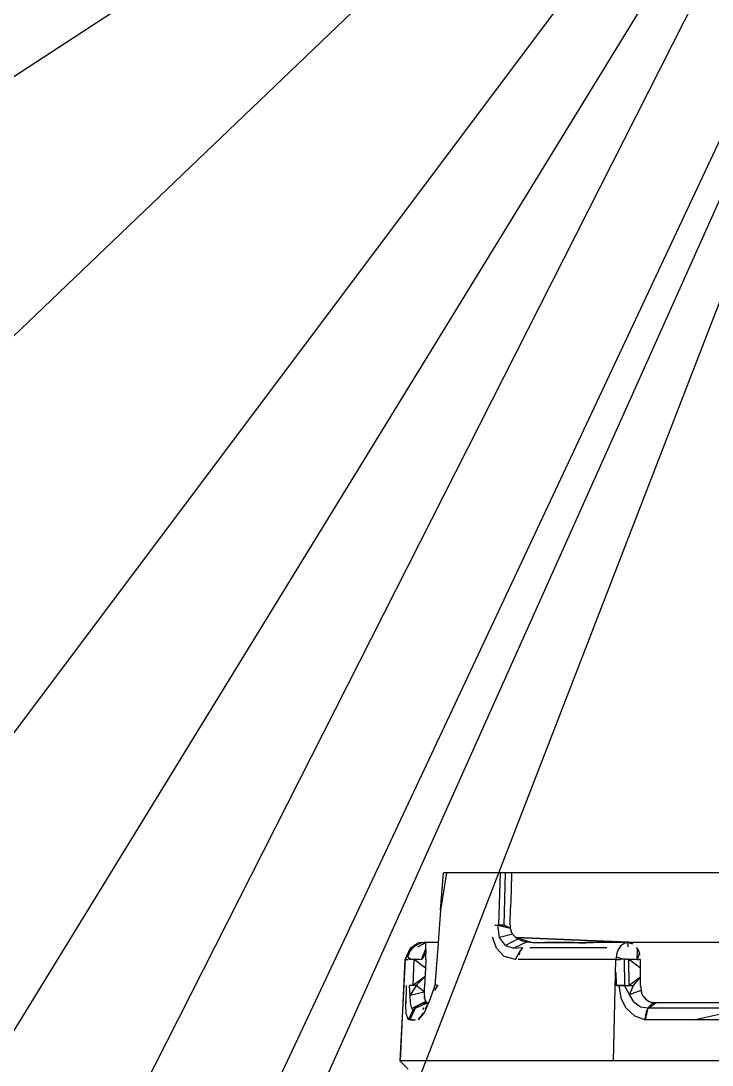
# Model space of a CAD drawing. Header units: millimetres. Extents: x -57554 to 16546, y 2142 to 98430.
# Drawn here: x -16974.6 to -16745.7, y 76751.8 to 77097.4 of the extents above; entities that cross this region are included whole.
import ezdxf

# ---------------------------------------------------------------- set-up
doc = ezdxf.new("R2010")
doc.units = ezdxf.units.MM
doc.layers.add('S-Z2-A_TEXTUAL_ANNOTATION', color=7, linetype='Continuous')

msp = doc.modelspace()

# ---------------------------------------------------------------- linework, layer by layer
at = {"color": 2, "linetype": 'Continuous'}
for p, q in [((-16833.62, 76815.4), (-16835.62, 76803.02)), ((-16835.62, 76803.02), (-16834.67, 76815.4)), ((-16478.07, 76815.4), (-16834.67, 76815.4)), ((-16816.32, 76798.12), (-16815.83, 76815.4)), ((-16814.56, 76798.12), (-16814.07, 76815.4)), ((-16812.08, 76815.4), (-16812.25, 76809.62)), ((-16812.25, 76809.62), (-16812.42, 76803.85)), ((-16812.59, 76798.08), (-16812.42, 76803.85)), ((-16835.62, 76803.02), (-16836.57, 76790.67)), ((-16817.66, 76798.08), (-16816.32, 76798.12)), ((-16816.66, 76798.11), (-16812.54, 76797.09)), ((-16816.06, 76794.01), (-16816.66, 76798.11)), ((-16816.32, 76798.12), (-16815.45, 76798.12)), ((-16814.56, 76798.12), (-16816.32, 76798.12)), ((-16816.32, 76798.12), (-16812.54, 76797.09)), ((-16812.54, 76797.09), (-16814.56, 76798.12)), ((-16812.59, 76798.08), (-16812.54, 76797.09)), ((-16812.54, 76797.09), (-16812.27, 76796.12)), ((-16817.07, 76790.49), (-16818.43, 76794.09)), ((-16811.76, 76795.17), (-16816.06, 76794.01)), ((-16814.07, 76791.39), (-16816.06, 76794.01)), ((-16809.95, 76793.54), (-16814.07, 76791.39)), ((-16811.76, 76795.17), (-16812.27, 76796.12)), ((-16810.99, 76794.3), (-16811.76, 76795.17)), ((-16810.99, 76794.3), (-16810.67, 76794.06)), ((-16810.99, 76794.3), (-16810.31, 76793.81)), ((-16776.41, 76792.6), (-16810.67, 76794.06)), ((-16810.67, 76794.06), (-16778.7, 76792.65)), ((-16810.67, 76794.06), (-16805.13, 76792.4)), ((-16810.67, 76794.06), (-16809.95, 76793.54)), ((-16810.31, 76793.81), (-16809.95, 76793.54)), ((-16809.95, 76793.54), (-16808.61, 76792.94)), ((-16808.61, 76792.94), (-16807, 76792.54)), ((-16847.3, 76786.71), (-16845.53, 76790.64)), ((-16847.3, 76786.71), (-16845.29, 76790.64)), ((-16845.93, 76788.91), (-16845.57, 76789.58)), ((-16845.57, 76789.58), (-16845.13, 76790.2)), ((-16845.53, 76790.64), (-16843.3, 76792.09)), ((-16845.53, 76790.64), (-16845.29, 76790.64)), ((-16845.29, 76790.64), (-16843.4, 76791.65)), ((-16845.13, 76790.2), (-16844.72, 76790.64)), ((-16845.13, 76790.2), (-16845.04, 76790.29)), ((-16844.04, 76791.24), (-16845.04, 76790.29)), ((-16845.04, 76790.29), (-16844.62, 76790.75)), ((-16844.72, 76790.64), (-16844.62, 76790.75)), ((-16844.62, 76790.75), (-16844.04, 76791.24)), ((-16843.4, 76791.65), (-16842.72, 76791.97)), ((-16842.61, 76792.27), (-16843.3, 76792.09)), ((-16843.15, 76790.93), (-16840.51, 76792.4)), ((-16842.72, 76791.97), (-16842, 76792.21)), ((-16841.09, 76792.4), (-16842.61, 76792.27)), ((-16842, 76792.21), (-16841.26, 76792.35)), ((-16841.96, 76786.77), (-16840.51, 76790.29)), ((-16841.26, 76792.35), (-16840.83, 76792.4)), ((-16841.26, 76792.35), (-16840.51, 76792.4)), ((-16836.44, 76792.4), (-16841.09, 76792.4)), ((-16840.51, 76792.21), (-16840.51, 76792.35)), ((-16840.51, 76791.97), (-16840.51, 76792.21)), ((-16840.51, 76791.65), (-16840.51, 76791.97)), ((-16840.51, 76791.24), (-16840.51, 76791.65)), ((-16840.51, 76790.75), (-16840.51, 76791.24)), ((-16840.51, 76790.2), (-16840.51, 76790.75)), ((-16840.51, 76790.29), (-16840.51, 76790.75)), ((-16840.51, 76790.2), (-16840.51, 76790.29)), ((-16840.51, 76790.2), (-16840.51, 76789.58)), ((-16840.51, 76789.58), (-16840.51, 76790.2)), ((-16840.51, 76789.58), (-16840.51, 76788.91)), ((-16836.57, 76790.67), (-16837.53, 76778.08)), ((-16814.53, 76787.78), (-16817.07, 76790.49)), ((-16814.07, 76791.39), (-16811.39, 76790.44)), ((-16807, 76792.54), (-16811.39, 76790.44)), ((-16811.39, 76790.44), (-16808.45, 76790.75)), ((-16810.83, 76786.71), (-16809.22, 76789.58)), ((-16809.22, 76789.58), (-16809.51, 76788.91)), ((-16808.86, 76790.2), (-16809.22, 76789.58)), ((-16808.86, 76790.2), (-16808.45, 76790.75)), ((-16808.54, 76790.64), (-16808.86, 76790.2)), ((-16808.54, 76790.64), (-16808.45, 76790.75)), ((-16807, 76792.54), (-16805.13, 76792.4)), ((-16780.55, 76790.64), (-16806.03, 76790.64)), ((-16805.13, 76792.4), (-16785.43, 76792.4)), ((-16802.66, 76792.4), (-16791.56, 76792.31)), ((-16791.56, 76792.31), (-16801.05, 76792.4)), ((-16792.33, 76792.4), (-16791.6, 76792.4)), ((-16792.33, 76792.4), (-16791.59, 76792.31)), ((-16792.33, 76792.4), (-16791.56, 76792.31)), ((-16791.6, 76792.4), (-16791.49, 76792.4)), ((-16791.59, 76792.31), (-16791.41, 76792.29)), ((-16791.41, 76792.29), (-16791.56, 76792.31)), ((-16789.82, 76792.11), (-16791.41, 76792.29)), ((-16789.96, 76792.4), (-16788.55, 76792.4)), ((-16787.55, 76792.09), (-16789.82, 76792.11)), ((-16788.55, 76792.4), (-16787.91, 76792.4)), ((-16785.43, 76792.4), (-16787.91, 76792.4)), ((-16787.91, 76792.4), (-16787.9, 76792.1)), ((-16784.84, 76792.27), (-16787.55, 76792.09)), ((-16783.28, 76792.48), (-16785.43, 76792.4)), ((-16781.9, 76792.4), (-16784.84, 76792.27)), ((-16779.19, 76792.4), (-16784.84, 76792.27)), ((-16780.99, 76792.6), (-16783.28, 76792.48)), ((-16740.8, 76792.4), (-16781.9, 76792.4)), ((-16778.7, 76792.65), (-16780.99, 76792.6)), ((-16776.41, 76792.6), (-16778.7, 76792.65)), ((-16777.1, 76788.91), (-16776.87, 76789.58)), ((-16776.87, 76789.58), (-16776.59, 76790.2)), ((-16776.59, 76790.2), (-16776.34, 76790.64)), ((-16776.59, 76790.2), (-16776.54, 76790.29)), ((-16775.9, 76791.24), (-16776.54, 76790.29)), ((-16776.54, 76790.29), (-16776.27, 76790.75)), ((-16774.12, 76792.48), (-16776.41, 76792.6)), ((-16776.34, 76790.64), (-16776.27, 76790.75)), ((-16776.27, 76790.75), (-16775.9, 76791.24)), ((-16775.9, 76791.24), (-16775.49, 76791.65)), ((-16775.49, 76791.65), (-16775.06, 76791.97)), ((-16775.06, 76791.97), (-16774.6, 76792.21)), ((-16774.6, 76792.21), (-16774.13, 76792.35)), ((-16774.13, 76792.35), (-16773.65, 76792.4)), ((-16774.12, 76792.48), (-16772.15, 76792.41)), ((-16773.36, 76792.45), (-16774.12, 76792.48)), ((-16773.65, 76792.4), (-16772.07, 76791.97)), ((-16773.11, 76792.35), (-16773.65, 76792.4)), ((-16773.45, 76790.93), (-16773.65, 76792.4)), ((-16773.36, 76792.45), (-16772.15, 76792.41)), ((-16772.58, 76792.21), (-16773.11, 76792.35)), ((-16772.07, 76791.97), (-16772.58, 76792.21)), ((-16770.35, 76790.2), (-16770.72, 76790.75)), ((-16770.42, 76790.29), (-16770.72, 76790.75)), ((-16770.55, 76786.77), (-16770.42, 76790.29)), ((-16770.35, 76790.2), (-16770.42, 76790.29)), ((-16770.37, 76790.2), (-16770.04, 76789.58)), ((-16770.04, 76789.58), (-16770.35, 76790.2)), ((-16770.04, 76789.58), (-16769.78, 76788.91)), ((-16847.3, 76786.71), (-16849.12, 76753.19)), ((-16848.87, 76753.19), (-16847.3, 76786.71)), ((-16847.3, 76786.71), (-16846.94, 76786.71)), ((-16847.3, 76786.71), (-16846.48, 76786.71)), ((-16846.94, 76786.71), (-16846.47, 76786.71)), ((-16846.38, 76787.47), (-16846.2, 76788.2)), ((-16845.85, 76786.79), (-16846.38, 76787.47)), ((-16846.38, 76787.47), (-16845.48, 76786.81)), ((-16846.2, 76788.2), (-16845.93, 76788.91)), ((-16846.14, 76786.77), (-16845.85, 76786.79)), ((-16845.85, 76786.79), (-16845.48, 76786.81)), ((-16845.48, 76786.81), (-16845.04, 76786.82)), ((-16845.04, 76786.82), (-16844.52, 76786.82)), ((-16844.52, 76786.82), (-16844.81, 76778.18)), ((-16844.52, 76786.82), (-16843.95, 76786.82)), ((-16840.64, 76783.84), (-16844.52, 76786.82)), ((-16843.95, 76786.82), (-16843.33, 76786.81)), ((-16843.33, 76786.81), (-16842.66, 76786.79)), ((-16842.66, 76786.79), (-16841.96, 76786.77)), ((-16840.51, 76788.91), (-16841.96, 76786.77)), ((-16840.51, 76786.71), (-16840.64, 76783.84)), ((-16840.51, 76788.2), (-16840.51, 76788.91)), ((-16840.51, 76787.47), (-16840.51, 76788.2)), ((-16840.51, 76786.71), (-16840.51, 76787.47)), ((-16810.83, 76786.71), (-16814.53, 76787.78)), ((-16777.45, 76786.71), (-16809.95, 76786.71)), ((-16809.51, 76788.91), (-16809.73, 76788.2)), ((-16778.32, 76753.19), (-16777.56, 76786.71)), ((-16777.45, 76786.71), (-16777.39, 76787.47)), ((-16777.45, 76786.71), (-16776.85, 76786.75)), ((-16777.39, 76787.47), (-16777.28, 76788.2)), ((-16775.52, 76786.79), (-16777.39, 76787.47)), ((-16777.39, 76787.47), (-16774.81, 76786.81)), ((-16777.28, 76788.2), (-16777.1, 76788.91)), ((-16776.85, 76786.75), (-16776.2, 76786.77)), ((-16775.52, 76786.79), (-16776.2, 76786.77)), ((-16774.81, 76786.81), (-16775.52, 76786.79)), ((-16774.08, 76786.82), (-16774.81, 76786.81)), ((-16774.81, 76786.81), (-16774.77, 76778.18)), ((-16774.08, 76786.82), (-16773.34, 76786.82)), ((-16773.34, 76786.82), (-16772.61, 76786.82)), ((-16769.39, 76783.84), (-16773.34, 76786.82)), ((-16773.34, 76786.82), (-16773.32, 76778.18)), ((-16772.61, 76786.82), (-16771.9, 76786.81)), ((-16771.9, 76786.81), (-16771.21, 76786.79)), ((-16771.21, 76786.79), (-16770.55, 76786.77)), ((-16769.78, 76788.91), (-16770.55, 76786.77)), ((-16770.55, 76786.77), (-16769.95, 76786.75)), ((-16769.4, 76786.71), (-16769.95, 76786.75)), ((-16769.59, 76788.2), (-16769.78, 76788.91)), ((-16769.38, 76780.96), (-16769.4, 76786.71)), ((-16840.64, 76783.84), (-16840.92, 76778.08)), ((-16777.41, 76778.08), (-16777.43, 76782.4)), ((-16840.78, 76780.96), (-16844.81, 76778.18)), ((-16843.73, 76778.18), (-16840.78, 76780.96)), ((-16773.32, 76778.18), (-16769.38, 76780.96)), ((-16769.38, 76780.96), (-16771.86, 76778.18)), ((-16769.37, 76778.08), (-16769.38, 76780.96)), ((-16847.04, 76778), (-16847.16, 76772.2)), ((-16846.88, 76778.08), (-16847.04, 76778)), ((-16847.04, 76778), (-16846.94, 76778.05)), ((-16846.94, 76778.05), (-16846.88, 76778.08)), ((-16843.73, 76778.18), (-16845.89, 76778.18)), ((-16845.69, 76774.94), (-16845.89, 76778.18)), ((-16843.73, 76778.18), (-16845.69, 76774.94)), ((-16845.69, 76774.94), (-16841.03, 76776.03)), ((-16841.03, 76776.03), (-16843.73, 76778.18)), ((-16841, 76777.02), (-16841.03, 76776.03)), ((-16841.03, 76776.03), (-16841.02, 76775.16)), ((-16840.92, 76778.08), (-16841, 76777.02)), ((-16837.53, 76778.08), (-16839.08, 76773.73)), ((-16836.51, 76778.08), (-16837.51, 76778.33)), ((-16837.47, 76776.45), (-16836.51, 76778.08)), ((-16836.51, 76778.08), (-16836.6, 76778.07)), ((-16836.6, 76778.07), (-16836.51, 76778.08)), ((-16836.59, 76777.85), (-16836.51, 76778.08)), ((-16836.51, 76778.08), (-16836.59, 76777.85)), ((-16774.77, 76778.18), (-16777.41, 76778.08)), ((-16777.41, 76778.08), (-16776.6, 76778.08)), ((-16776.6, 76778.08), (-16774.77, 76778.18)), ((-16776.6, 76778.08), (-16775.96, 76774.06)), ((-16774.77, 76778.18), (-16771.86, 76778.18)), ((-16773.04, 76775.18), (-16774.77, 76778.18)), ((-16771.86, 76778.18), (-16773.04, 76775.18)), ((-16773.04, 76775.18), (-16769.25, 76776.6)), ((-16769.37, 76778.08), (-16769.35, 76777.33)), ((-16769.35, 76777.33), (-16769.25, 76776.6)), ((-16768.82, 76775.25), (-16769.25, 76776.6)), ((-16769.25, 76776.6), (-16769.07, 76775.91)), ((-16768.82, 76775.25), (-16769.07, 76775.91)), ((-16847.16, 76772.2), (-16847.14, 76773.07)), ((-16846.97, 76768.7), (-16847.16, 76772.2)), ((-16845.57, 76772.23), (-16845.69, 76774.94)), ((-16845.16, 76770.56), (-16845.57, 76772.23)), ((-16840.53, 76772.79), (-16845.16, 76770.56)), ((-16844.08, 76770.64), (-16839.9, 76772.4)), ((-16842.1, 76771.97), (-16842.78, 76771.65)), ((-16841.39, 76772.21), (-16842.1, 76771.97)), ((-16841.39, 76772.21), (-16840.22, 76772.48)), ((-16840.65, 76772.35), (-16841.39, 76772.21)), ((-16841.02, 76775.16), (-16840.98, 76774.44)), ((-16839.08, 76773.73), (-16840.99, 76769.34)), ((-16840.98, 76774.44), (-16840.92, 76774.06)), ((-16840.92, 76774.03), (-16840.98, 76774.44)), ((-16840.92, 76774.06), (-16840.79, 76773.4)), ((-16840.89, 76773.86), (-16840.92, 76774.06)), ((-16840.92, 76774.03), (-16840.89, 76773.86)), ((-16840.89, 76773.86), (-16840.79, 76773.4)), ((-16840.79, 76773.4), (-16840.53, 76772.79)), ((-16839.9, 76772.4), (-16840.65, 76772.35)), ((-16840.53, 76772.79), (-16840.22, 76772.48)), ((-16840.22, 76772.48), (-16839.91, 76772.4)), ((-16839.9, 76772.4), (-16839.66, 76772.4)), ((-16839.9, 76772.4), (-16839.66, 76772.4)), ((-16774.19, 76770.6), (-16775.96, 76774.06)), ((-16771.64, 76772.67), (-16773.04, 76775.18)), ((-16771.64, 76772.67), (-16769.44, 76771.11)), ((-16768.49, 76774.64), (-16768.82, 76775.25)), ((-16768.49, 76774.64), (-16768.09, 76774.08)), ((-16768.09, 76774.08), (-16768.03, 76774.02)), ((-16767.09, 76773.18), (-16768.06, 76774.05)), ((-16768.06, 76774.05), (-16767.63, 76773.6)), ((-16768.03, 76774.02), (-16767.63, 76773.6)), ((-16767.63, 76773.6), (-16767.09, 76773.18)), ((-16767.09, 76773.18), (-16766.5, 76772.85)), ((-16766.83, 76770.64), (-16764.36, 76772.4)), ((-16766.5, 76772.85), (-16765.86, 76772.6)), ((-16765.73, 76771.97), (-16766.12, 76771.65)), ((-16765.86, 76772.6), (-16765.17, 76772.45)), ((-16765.17, 76772.45), (-16765.73, 76771.97)), ((-16765.31, 76772.21), (-16765.73, 76771.97)), ((-16764.87, 76772.35), (-16765.31, 76772.21)), ((-16764.43, 76772.4), (-16765.17, 76772.45)), ((-16764.36, 76772.4), (-16764.87, 76772.35)), ((-16687.11, 76772.4), (-16764.36, 76772.4)), ((-16846.19, 76766.71), (-16846.97, 76768.7)), ((-16846.19, 76766.71), (-16845.28, 76768.91)), ((-16844.08, 76770.64), (-16845.8, 76766.71)), ((-16845.28, 76768.91), (-16845.55, 76768.2)), ((-16844.92, 76769.58), (-16845.28, 76768.91)), ((-16845.16, 76770.56), (-16844.49, 76770.19)), ((-16844.49, 76770.2), (-16844.92, 76769.58)), ((-16844.92, 76769.58), (-16844.49, 76770.19)), ((-16844.08, 76770.64), (-16844.49, 76770.2)), ((-16843.41, 76771.24), (-16844.08, 76770.64)), ((-16843.98, 76770.75), (-16844.08, 76770.64)), ((-16843.41, 76771.24), (-16843.98, 76770.75)), ((-16842.78, 76771.65), (-16843.41, 76771.24)), ((-16840.99, 76769.34), (-16842.81, 76766.95)), ((-16842.8, 76766.96), (-16841.24, 76769.02)), ((-16841.51, 76770.2), (-16841.01, 76770.75)), ((-16841.51, 76770.2), (-16841.11, 76770.64)), ((-16840.99, 76769.34), (-16841.24, 76769.02)), ((-16841.11, 76770.64), (-16841.01, 76770.75)), ((-16840.6, 76770.46), (-16839.9, 76771.88)), ((-16771.42, 76768.07), (-16774.19, 76770.6)), ((-16769.44, 76771.11), (-16766.83, 76770.75)), ((-16767.84, 76766.71), (-16766.83, 76770.64)), ((-16767.13, 76770.2), (-16767.84, 76766.71)), ((-16767.6, 76768.91), (-16767.76, 76768.2)), ((-16767.39, 76769.58), (-16767.6, 76768.91)), ((-16767.13, 76770.2), (-16767.39, 76769.58)), ((-16767.13, 76770.2), (-16766.83, 76770.75)), ((-16766.89, 76770.64), (-16767.13, 76770.2)), ((-16766.83, 76770.64), (-16767.13, 76770.2)), ((-16766.83, 76770.75), (-16766.89, 76770.64)), ((-16766.12, 76771.65), (-16766.83, 76770.64)), ((-16766.49, 76771.24), (-16766.83, 76770.64)), ((-16766.49, 76771.24), (-16766.83, 76770.75)), ((-16699.1, 76770.64), (-16766.83, 76770.64)), ((-16766.12, 76771.65), (-16766.49, 76771.24)), ((-16751.72, 76766.71), (-16734.46, 76770.64)), ((-16846.47, 76767.44), (-16846.19, 76766.71)), ((-16845.55, 76768.2), (-16845.8, 76766.71)), ((-16845.73, 76767.47), (-16845.8, 76766.71)), ((-16844.94, 76766.71), (-16845.8, 76766.71)), ((-16845.8, 76766.71), (-16843.94, 76766.71)), ((-16845.55, 76768.2), (-16845.73, 76767.47)), ((-16842.81, 76766.71), (-16842.73, 76767.47)), ((-16842.81, 76766.95), (-16842.81, 76766.71)), ((-16842.73, 76767.47), (-16842.8, 76766.96)), ((-16771.42, 76768.07), (-16767.9, 76766.81)), ((-16771.39, 76768.06), (-16767.91, 76766.81)), ((-16767.91, 76766.81), (-16767.86, 76767.47)), ((-16767.91, 76766.81), (-16767.86, 76767.47)), ((-16767.9, 76766.81), (-16767.91, 76766.71)), ((-16688.1, 76766.71), (-16767.91, 76766.71)), ((-16767.76, 76768.2), (-16767.86, 76767.47)), ((-16767.86, 76767.47), (-16767.84, 76766.71)), ((-16767.76, 76768.2), (-16767.84, 76766.71)), ((-16849.12, 76753.19), (-16846.37, 76750.4)), ((-16580.27, 76753.19), (-16849.12, 76753.19))]:
    msp.add_line(p, q, dxfattribs=at)
at = {"layer": 'S-Z2-A_TEXTUAL_ANNOTATION'}
for p, q in [((-16725.98, 77233.21), (-17563.04, 76432.85)), ((-16698.4, 77233.21), (-17418.84, 76272.85)), ((-16746.07, 77229.45), (-17722.8, 76592.85)), ((-16690.91, 77229.45), (-17375.98, 76112.85)), ((-16662.68, 77229.45), (-17367.96, 75727.85)), ((-16688.04, 77229.45), (-17363.22, 75897.85)), ((-16661.15, 77221.42), (-17375.5, 75627.85)), ((-16666.12, 77203.85), (-17324.1, 75503.2))]:
    msp.add_line(p, q, dxfattribs=at)

doc.saveas('drawing.dxf')
